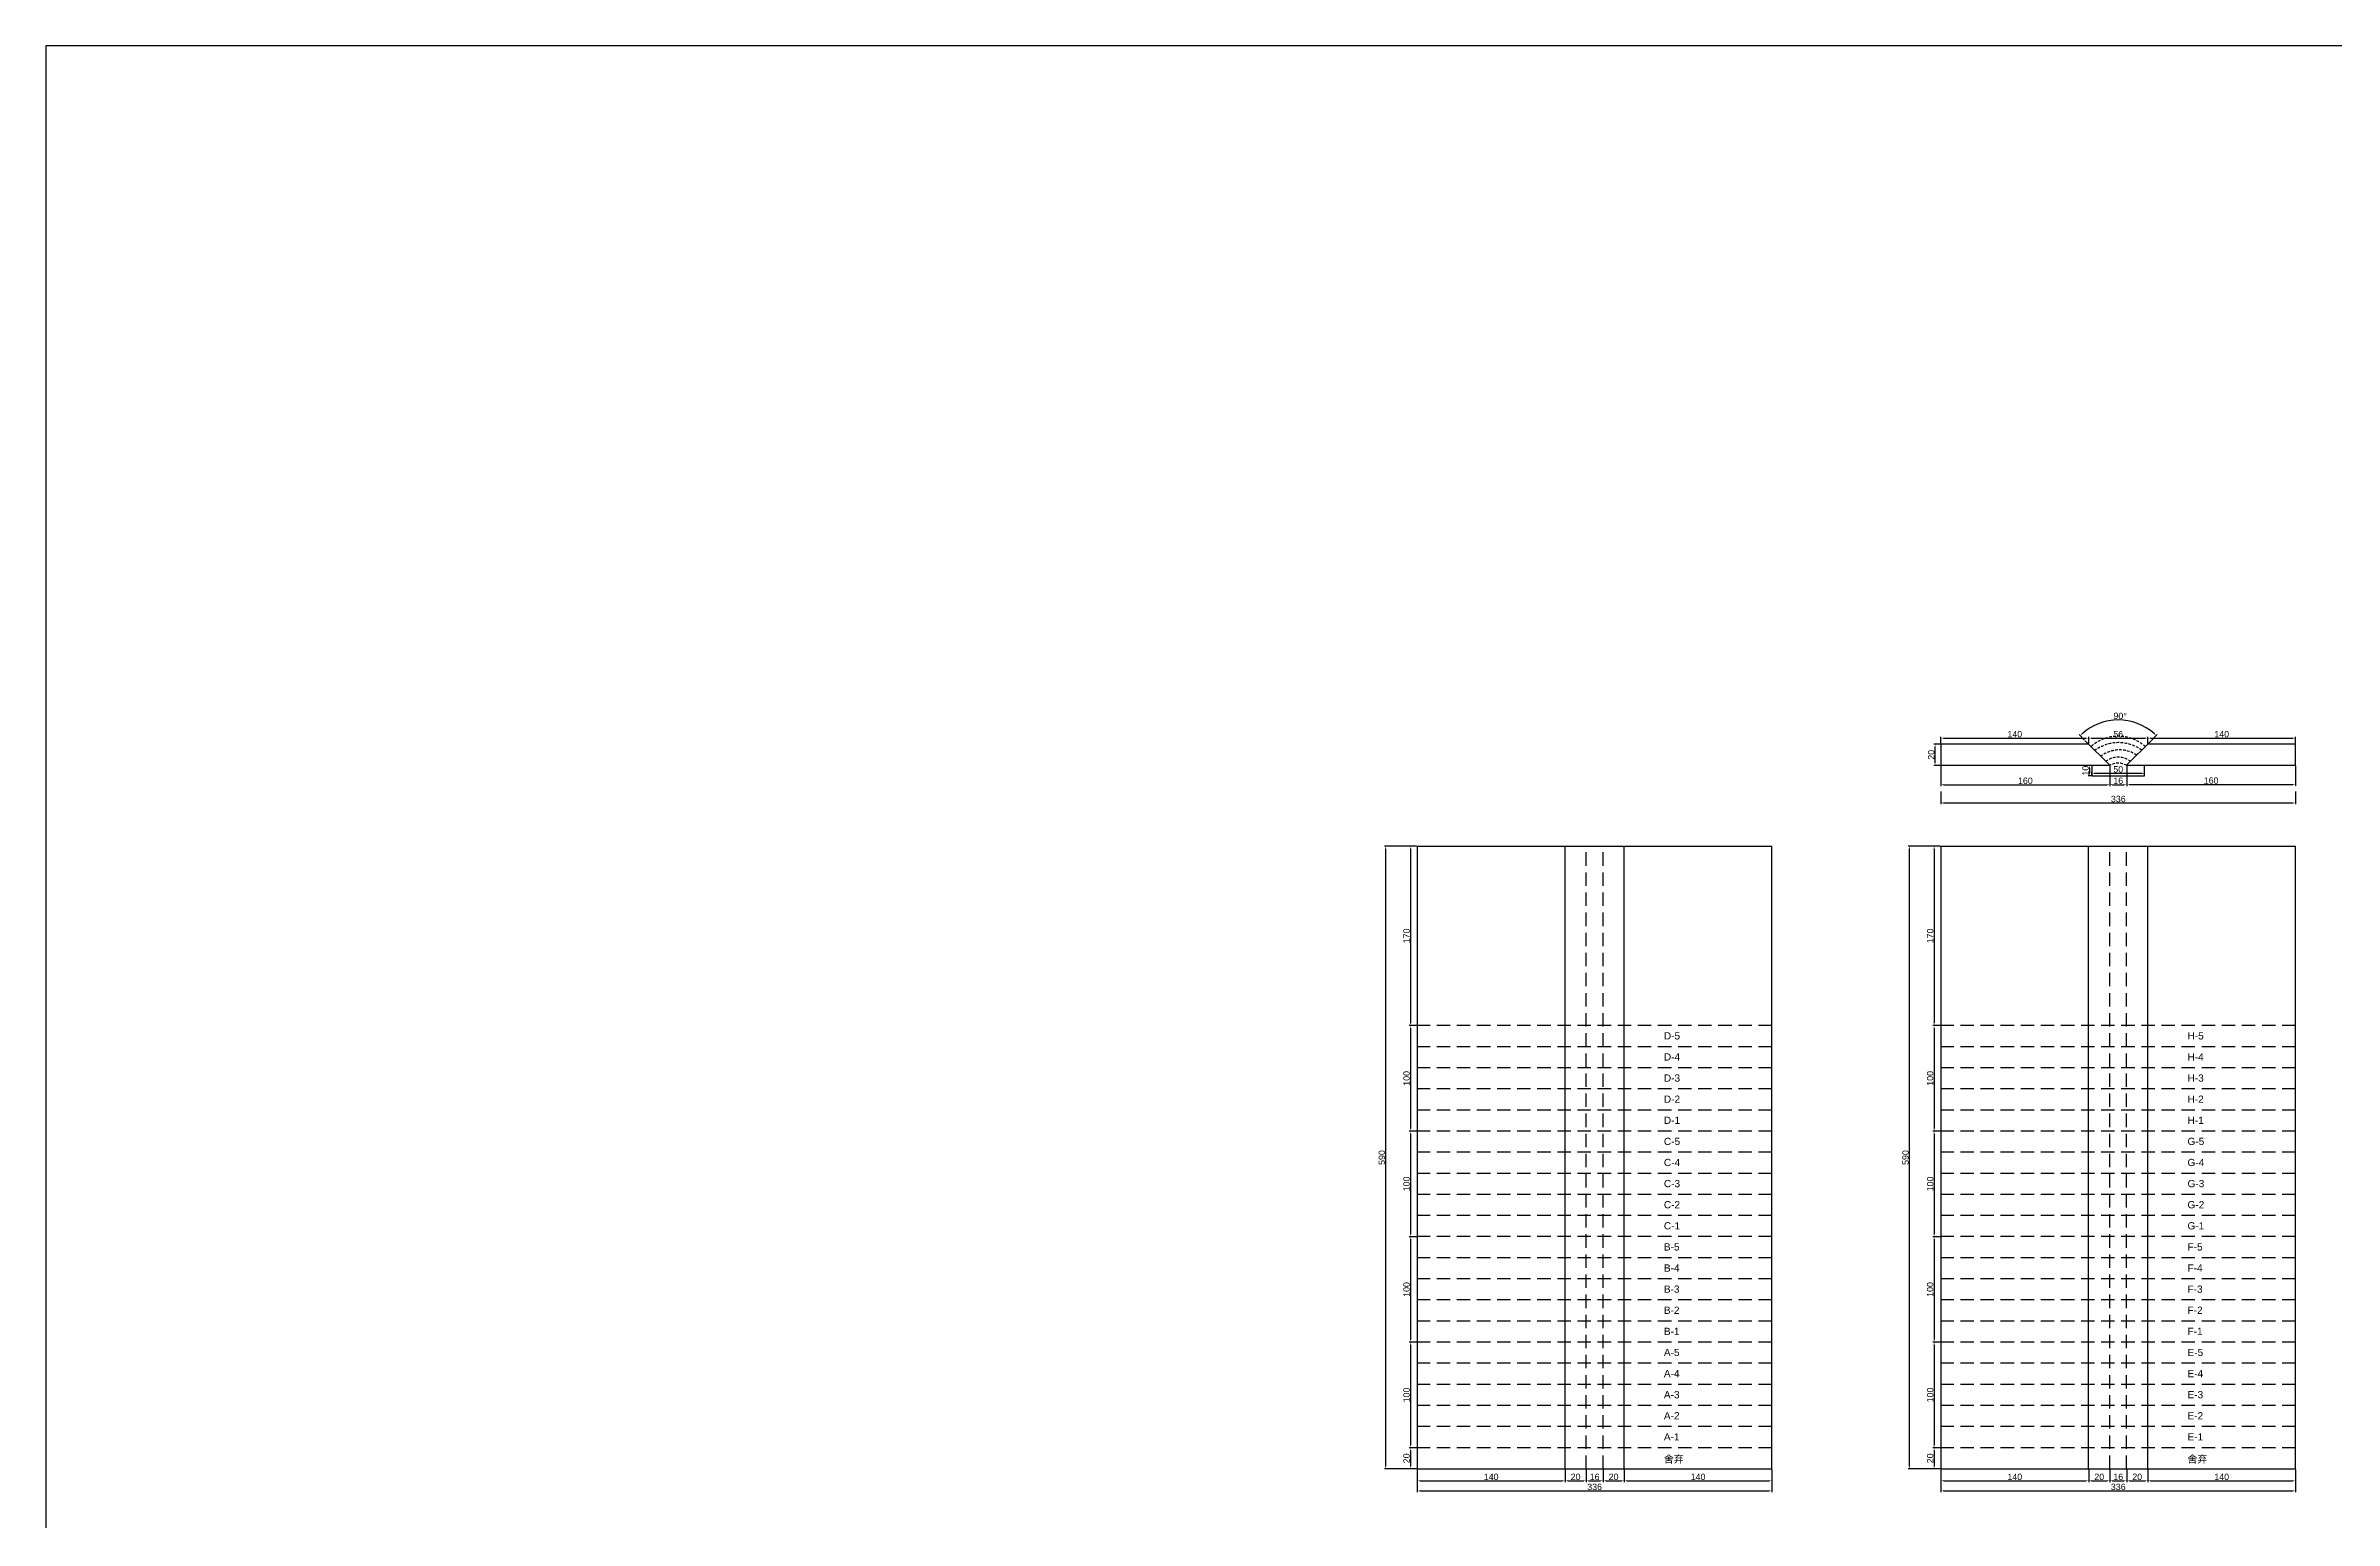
# Model space of a CAD drawing. Header units: millimetres. Extents: x 1455 to 24185, y -7041 to 4772.
# Drawn here: x 14772 to 16940, y 2961 to 4358 of the extents above; entities that cross this region are included whole.
import ezdxf

# ---------------------------------------------------------------- set-up
doc = ezdxf.new("R2010")
doc.units = ezdxf.units.MM
doc.linetypes.add('DASHED', pattern=[19.05, 12.7, -6.35])
doc.layers.add('尺寸标注', color=6, linetype='Continuous')
doc.layers.add('标号', color=4, linetype='Continuous')
doc.styles.get("Standard").update_dxf_attribs({"font": 'arial.ttf'})
doc.dimstyles.new('ISO-25-old', dxfattribs={"dimtxt": 6, "dimasz": 2.5, "dimexe": 1.25, "dimexo": 0.625, "dimtad": 1, "dimtxsty": 'Standard', "dimcen": 2.5, "dimadec": 0, "dimazin": 0, "dimtfac": 1, "dimtmove": 0, "dimatfit": 3, "dimfxl": 1, "dimarcsym": 0})

# ---------------------------------------------------------------- blocks, each defined once
blk = doc.blocks.new('*D2845')
at = {"layer": 'Defpoints', "color": 0, "transparency": 16777216}
for p in [(16722.3, 3717.8), (16704.2, 3699.8), (16766.4, 3699.3), (16727.6, 3676.4), (16743.6, 3676.4)]:
    blk.add_point(p, dxfattribs=at)
at = {"layer": '尺寸标注', "color": 0, "lineweight": -2, "transparency": 16777216}
for p, q in [((16703.7, 3700.2), (16698.5, 3705.5)), ((16766.8, 3699.7), (16772.6, 3705.5))]:
    blk.add_line(p, q, dxfattribs=at)
blk.add_arc((16735.6, 3668.4), 51.1, 47.8017, 132.1983, dxfattribs=at)
at = {"layer": '尺寸标注', "color": 0, "transparency": 16777216}
for points in [[(16701.5, 3706), (16700.9, 3706.6), (16699.4, 3704.6)], [(16770.2, 3706.6), (16769.6, 3706), (16771.7, 3704.6)]]:
    blk.add_solid(points, dxfattribs=at)
at = {"layer": '尺寸标注', "color": 0, "transparency": 16777216, "insert": (16737.4, 3723.2), "char_height": 6, "attachment_point": 5, "rotation": 358.0292}
blk.add_mtext('90°', dxfattribs=at)
blk = doc.blocks.new('*D2846')
at = {"layer": 'Defpoints', "color": 0, "transparency": 16777216}
for p in [(16562.1, 3696.4), (16567.6, 3696.4), (16567.6, 3676.4)]:
    blk.add_point(p, dxfattribs=at)
at = {"layer": '尺寸标注', "color": 0, "lineweight": -2, "transparency": 16777216}
for p, q in [((16566.9, 3696.4), (16560.9, 3696.4)), ((16562.1, 3678.9), (16562.1, 3693.9)), ((16566.9, 3676.4), (16560.9, 3676.4))]:
    blk.add_line(p, q, dxfattribs=at)
at = {"layer": '尺寸标注', "color": 0, "transparency": 16777216}
for points in [[(16561.7, 3693.9), (16562.5, 3693.9), (16562.1, 3696.4)], [(16561.7, 3678.9), (16562.5, 3678.9), (16562.1, 3676.4)]]:
    blk.add_solid(points, dxfattribs=at)
at = {"layer": '尺寸标注', "color": 0, "transparency": 16777216, "insert": (16558.4, 3686.4), "char_height": 6, "attachment_point": 5, "rotation": 90}
blk.add_mtext('20', dxfattribs=at)
blk = doc.blocks.new('*D2847')
at = {"layer": 'Defpoints', "color": 0, "transparency": 16777216}
for p in [(16710.6, 3666.4), (16760.6, 3668.9), (16760.6, 3666.4)]:
    blk.add_point(p, dxfattribs=at)
at = {"layer": '尺寸标注', "color": 0, "lineweight": -2, "transparency": 16777216}
for p, q in [((16710.6, 3667.1), (16710.6, 3670.2)), ((16713.1, 3668.9), (16758.1, 3668.9)), ((16760.6, 3667.1), (16760.6, 3670.2))]:
    blk.add_line(p, q, dxfattribs=at)
at = {"layer": '尺寸标注', "color": 0, "transparency": 16777216}
for points in [[(16713.1, 3669.4), (16713.1, 3668.5), (16710.6, 3668.9)], [(16758.1, 3669.4), (16758.1, 3668.5), (16760.6, 3668.9)]]:
    blk.add_solid(points, dxfattribs=at)
at = {"layer": '尺寸标注', "color": 0, "transparency": 16777216, "insert": (16735.6, 3672.6), "char_height": 6, "attachment_point": 5}
blk.add_mtext('50', dxfattribs=at)
blk = doc.blocks.new('*D2769')
at = {"layer": 'Defpoints', "color": 0, "transparency": 16777216}
for p in [(16567.6, 3652.3), (16903.6, 3652.3), (16903.6, 3640.8)]:
    blk.add_point(p, dxfattribs=at)
at = {"layer": '尺寸标注', "color": 0, "lineweight": -2, "transparency": 16777216}
for p, q in [((16567.6, 3651.7), (16567.6, 3639.5)), ((16903.6, 3651.7), (16903.6, 3639.5)), ((16570.1, 3640.8), (16901.1, 3640.8))]:
    blk.add_line(p, q, dxfattribs=at)
at = {"layer": '尺寸标注', "color": 0, "transparency": 16777216}
for points in [[(16570.1, 3641.2), (16570.1, 3640.4), (16567.6, 3640.8)], [(16901.1, 3641.2), (16901.1, 3640.4), (16903.6, 3640.8)]]:
    blk.add_solid(points, dxfattribs=at)
at = {"layer": '尺寸标注', "color": 0, "transparency": 16777216, "insert": (16735.6, 3644.5), "char_height": 6, "attachment_point": 5}
blk.add_mtext('336', dxfattribs=at)
blk = doc.blocks.new('*D2848')
at = {"layer": 'Defpoints', "color": 0, "transparency": 16777216}
for p in [(16567.6, 3599.8), (16561.1, 3429.8), (16567.6, 3429.8)]:
    blk.add_point(p, dxfattribs=at)
at = {"layer": '尺寸标注', "color": 0, "lineweight": -2, "transparency": 16777216}
for p, q in [((16566.9, 3599.8), (16559.8, 3599.8)), ((16561.1, 3597.3), (16561.1, 3432.3)), ((16566.9, 3429.8), (16559.8, 3429.8))]:
    blk.add_line(p, q, dxfattribs=at)
at = {"layer": '尺寸标注', "color": 0, "transparency": 16777216}
for points in [[(16560.7, 3597.3), (16561.5, 3597.3), (16561.1, 3599.8)], [(16560.7, 3432.3), (16561.5, 3432.3), (16561.1, 3429.8)]]:
    blk.add_solid(points, dxfattribs=at)
at = {"layer": '尺寸标注', "color": 0, "transparency": 16777216, "insert": (16557.4, 3514.8), "char_height": 6, "attachment_point": 5, "rotation": 90}
blk.add_mtext('170', dxfattribs=at)
blk = doc.blocks.new('*D2849')
at = {"layer": 'Defpoints', "color": 0, "transparency": 16777216}
for p in [(16567.6, 3429.8), (16561.1, 3329.8), (16567.6, 3329.8)]:
    blk.add_point(p, dxfattribs=at)
at = {"layer": '尺寸标注', "color": 0, "lineweight": -2, "transparency": 16777216}
for p, q in [((16566.9, 3429.8), (16559.8, 3429.8)), ((16561.1, 3427.3), (16561.1, 3332.3)), ((16566.9, 3329.8), (16559.8, 3329.8))]:
    blk.add_line(p, q, dxfattribs=at)
at = {"layer": '尺寸标注', "color": 0, "transparency": 16777216}
for points in [[(16560.7, 3427.3), (16561.5, 3427.3), (16561.1, 3429.8)], [(16560.7, 3332.3), (16561.5, 3332.3), (16561.1, 3329.8)]]:
    blk.add_solid(points, dxfattribs=at)
at = {"layer": '尺寸标注', "color": 0, "transparency": 16777216, "insert": (16557.4, 3379.8), "char_height": 6, "attachment_point": 5, "rotation": 90}
blk.add_mtext('100', dxfattribs=at)
blk = doc.blocks.new('*D2850')
at = {"layer": 'Defpoints', "color": 0, "transparency": 16777216}
for p in [(16567.6, 3329.8), (16561.1, 3229.8), (16567.6, 3229.8)]:
    blk.add_point(p, dxfattribs=at)
at = {"layer": '尺寸标注', "color": 0, "lineweight": -2, "transparency": 16777216}
for p, q in [((16566.9, 3329.8), (16559.8, 3329.8)), ((16561.1, 3327.3), (16561.1, 3232.3)), ((16566.9, 3229.8), (16559.8, 3229.8))]:
    blk.add_line(p, q, dxfattribs=at)
at = {"layer": '尺寸标注', "color": 0, "transparency": 16777216}
for points in [[(16560.7, 3327.3), (16561.5, 3327.3), (16561.1, 3329.8)], [(16560.7, 3232.3), (16561.5, 3232.3), (16561.1, 3229.8)]]:
    blk.add_solid(points, dxfattribs=at)
at = {"layer": '尺寸标注', "color": 0, "transparency": 16777216, "insert": (16557.4, 3279.8), "char_height": 6, "attachment_point": 5, "rotation": 90}
blk.add_mtext('100', dxfattribs=at)
blk = doc.blocks.new('*D2851')
at = {"layer": 'Defpoints', "color": 0, "transparency": 16777216}
for p in [(16567.6, 3229.8), (16561.1, 3129.8), (16567.6, 3129.8)]:
    blk.add_point(p, dxfattribs=at)
at = {"layer": '尺寸标注', "color": 0, "lineweight": -2, "transparency": 16777216}
for p, q in [((16566.9, 3229.8), (16559.8, 3229.8)), ((16561.1, 3227.3), (16561.1, 3132.3)), ((16566.9, 3129.8), (16559.8, 3129.8))]:
    blk.add_line(p, q, dxfattribs=at)
at = {"layer": '尺寸标注', "color": 0, "transparency": 16777216}
for points in [[(16560.7, 3227.3), (16561.5, 3227.3), (16561.1, 3229.8)], [(16560.7, 3132.3), (16561.5, 3132.3), (16561.1, 3129.8)]]:
    blk.add_solid(points, dxfattribs=at)
at = {"layer": '尺寸标注', "color": 0, "transparency": 16777216, "insert": (16557.4, 3179.8), "char_height": 6, "attachment_point": 5, "rotation": 90}
blk.add_mtext('100', dxfattribs=at)
blk = doc.blocks.new('*D2852')
at = {"layer": 'Defpoints', "color": 0, "transparency": 16777216}
for p in [(16567.6, 3129.8), (16561.1, 3029.8), (16567.6, 3029.8)]:
    blk.add_point(p, dxfattribs=at)
at = {"layer": '尺寸标注', "color": 0, "lineweight": -2, "transparency": 16777216}
for p, q in [((16566.9, 3129.8), (16559.8, 3129.8)), ((16561.1, 3127.3), (16561.1, 3032.3)), ((16566.9, 3029.8), (16559.8, 3029.8))]:
    blk.add_line(p, q, dxfattribs=at)
at = {"layer": '尺寸标注', "color": 0, "transparency": 16777216}
for points in [[(16560.7, 3127.3), (16561.5, 3127.3), (16561.1, 3129.8)], [(16560.7, 3032.3), (16561.5, 3032.3), (16561.1, 3029.8)]]:
    blk.add_solid(points, dxfattribs=at)
at = {"layer": '尺寸标注', "color": 0, "transparency": 16777216, "insert": (16557.4, 3079.8), "char_height": 6, "attachment_point": 5, "rotation": 90}
blk.add_mtext('100', dxfattribs=at)
blk = doc.blocks.new('*D2853')
at = {"layer": 'Defpoints', "color": 0, "transparency": 16777216}
for p in [(16567.6, 3029.8), (16561.1, 3009.8), (16567.6, 3009.8)]:
    blk.add_point(p, dxfattribs=at)
at = {"layer": '尺寸标注', "color": 0, "lineweight": -2, "transparency": 16777216}
for p, q in [((16566.9, 3029.8), (16559.8, 3029.8)), ((16561.1, 3027.3), (16561.1, 3012.3)), ((16566.9, 3009.8), (16559.8, 3009.8))]:
    blk.add_line(p, q, dxfattribs=at)
at = {"layer": '尺寸标注', "color": 0, "transparency": 16777216}
for points in [[(16560.7, 3027.3), (16561.5, 3027.3), (16561.1, 3029.8)], [(16560.7, 3012.3), (16561.5, 3012.3), (16561.1, 3009.8)]]:
    blk.add_solid(points, dxfattribs=at)
at = {"layer": '尺寸标注', "color": 0, "transparency": 16777216, "insert": (16557.4, 3019.8), "char_height": 6, "attachment_point": 5, "rotation": 90}
blk.add_mtext('20', dxfattribs=at)
blk = doc.blocks.new('*D2770')
at = {"layer": 'Defpoints', "color": 0, "transparency": 16777216}
for p in [(16567.6, 3009.8), (16707.6, 3009.8), (16707.6, 2998.5)]:
    blk.add_point(p, dxfattribs=at)
at = {"layer": '尺寸标注', "color": 0, "lineweight": -2, "transparency": 16777216}
for p, q in [((16567.6, 3009.2), (16567.6, 2997.2)), ((16570.1, 2998.5), (16705.1, 2998.5)), ((16707.6, 3009.2), (16707.6, 2997.2))]:
    blk.add_line(p, q, dxfattribs=at)
at = {"layer": '尺寸标注', "color": 0, "transparency": 16777216}
for points in [[(16570.1, 2998.9), (16570.1, 2998.1), (16567.6, 2998.5)], [(16705.1, 2998.9), (16705.1, 2998.1), (16707.6, 2998.5)]]:
    blk.add_solid(points, dxfattribs=at)
at = {"layer": '尺寸标注', "color": 0, "transparency": 16777216, "insert": (16637.6, 3002.2), "char_height": 6, "attachment_point": 5}
blk.add_mtext('140', dxfattribs=at)
blk = doc.blocks.new('*D2771')
at = {"layer": 'Defpoints', "color": 0, "transparency": 16777216}
for p in [(16707.6, 3009.8), (16727.6, 3009.8), (16727.6, 2998.5)]:
    blk.add_point(p, dxfattribs=at)
at = {"layer": '尺寸标注', "color": 0, "lineweight": -2, "transparency": 16777216}
for p, q in [((16707.6, 3009.2), (16707.6, 2997.2)), ((16710.1, 2998.5), (16725.1, 2998.5)), ((16727.6, 3009.2), (16727.6, 2997.2))]:
    blk.add_line(p, q, dxfattribs=at)
at = {"layer": '尺寸标注', "color": 0, "transparency": 16777216}
for points in [[(16710.1, 2998.9), (16710.1, 2998.1), (16707.6, 2998.5)], [(16725.1, 2998.9), (16725.1, 2998.1), (16727.6, 2998.5)]]:
    blk.add_solid(points, dxfattribs=at)
at = {"layer": '尺寸标注', "color": 0, "transparency": 16777216, "insert": (16717.6, 3002.2), "char_height": 6, "attachment_point": 5}
blk.add_mtext('20', dxfattribs=at)
blk = doc.blocks.new('*D2854')
at = {"layer": 'Defpoints', "color": 0, "transparency": 16777216}
for p in [(16763.6, 3009.8), (16903.6, 3009.8), (16903.6, 2998.5)]:
    blk.add_point(p, dxfattribs=at)
at = {"layer": '尺寸标注', "color": 0, "lineweight": -2, "transparency": 16777216}
for p, q in [((16763.6, 3009.2), (16763.6, 2997.2)), ((16766.1, 2998.5), (16901.1, 2998.5)), ((16903.6, 3009.2), (16903.6, 2997.2))]:
    blk.add_line(p, q, dxfattribs=at)
at = {"layer": '尺寸标注', "color": 0, "transparency": 16777216}
for points in [[(16766.1, 2998.9), (16766.1, 2998.1), (16763.6, 2998.5)], [(16901.1, 2998.9), (16901.1, 2998.1), (16903.6, 2998.5)]]:
    blk.add_solid(points, dxfattribs=at)
at = {"layer": '尺寸标注', "color": 0, "transparency": 16777216, "insert": (16833.6, 3002.2), "char_height": 6, "attachment_point": 5}
blk.add_mtext('140', dxfattribs=at)
blk = doc.blocks.new('*D2772')
at = {"layer": 'Defpoints', "color": 0, "transparency": 16777216}
for p in [(16567.6, 3009.8), (16903.6, 3009.8), (16903.6, 2989)]:
    blk.add_point(p, dxfattribs=at)
at = {"layer": '尺寸标注', "color": 0, "lineweight": -2, "transparency": 16777216}
for p, q in [((16567.6, 3009.2), (16567.6, 2987.8)), ((16903.6, 3009.2), (16903.6, 2987.8)), ((16570.1, 2989), (16901.1, 2989))]:
    blk.add_line(p, q, dxfattribs=at)
at = {"layer": '尺寸标注', "color": 0, "transparency": 16777216}
for points in [[(16570.1, 2989.4), (16570.1, 2988.6), (16567.6, 2989)], [(16901.1, 2989.4), (16901.1, 2988.6), (16903.6, 2989)]]:
    blk.add_solid(points, dxfattribs=at)
at = {"layer": '尺寸标注', "color": 0, "transparency": 16777216, "insert": (16735.6, 2992.7), "char_height": 6, "attachment_point": 5}
blk.add_mtext('336', dxfattribs=at)
blk = doc.blocks.new('*D2855')
at = {"layer": 'Defpoints', "color": 0, "transparency": 16777216}
for p in [(16537.7, 3599.8), (16567.6, 3599.8), (16567.6, 3009.8)]:
    blk.add_point(p, dxfattribs=at)
at = {"layer": '尺寸标注', "color": 0, "lineweight": -2, "transparency": 16777216}
for p, q in [((16566.9, 3599.8), (16536.4, 3599.8)), ((16537.7, 3012.3), (16537.7, 3597.3)), ((16566.9, 3009.8), (16536.4, 3009.8))]:
    blk.add_line(p, q, dxfattribs=at)
at = {"layer": '尺寸标注', "color": 0, "transparency": 16777216}
for points in [[(16537.2, 3597.3), (16538.1, 3597.3), (16537.7, 3599.8)], [(16537.2, 3012.3), (16538.1, 3012.3), (16537.7, 3009.8)]]:
    blk.add_solid(points, dxfattribs=at)
at = {"layer": '尺寸标注', "color": 0, "transparency": 16777216, "insert": (16534, 3304.8), "char_height": 6, "attachment_point": 5, "rotation": 90}
blk.add_mtext('590', dxfattribs=at)
blk = doc.blocks.new('*D2868')
at = {"layer": 'Defpoints', "color": 0, "transparency": 16777216}
for p in [(16708.3, 3666.4), (16710.6, 3676.4), (16710.6, 3666.4)]:
    blk.add_point(p, dxfattribs=at)
at = {"layer": '尺寸标注', "color": 0, "lineweight": -2, "transparency": 16777216}
for p, q in [((16710, 3676.4), (16707.1, 3676.4)), ((16710, 3666.4), (16707.1, 3666.4)), ((16708.3, 3673.9), (16708.3, 3668.9))]:
    blk.add_line(p, q, dxfattribs=at)
at = {"layer": '尺寸标注', "color": 0, "transparency": 16777216}
for points in [[(16707.9, 3673.9), (16708.8, 3673.9), (16708.3, 3676.4)], [(16707.9, 3668.9), (16708.8, 3668.9), (16708.3, 3666.4)]]:
    blk.add_solid(points, dxfattribs=at)
at = {"layer": '尺寸标注', "color": 0, "transparency": 16777216, "insert": (16704.6, 3671.4), "char_height": 6, "attachment_point": 5, "rotation": 90}
blk.add_mtext('10', dxfattribs=at)
blk = doc.blocks.new('*D2869')
at = {"layer": 'Defpoints', "color": 0, "transparency": 16777216}
for p in [(16727.6, 3676.4), (16743.6, 3676.4), (16743.6, 3658.1)]:
    blk.add_point(p, dxfattribs=at)
at = {"layer": '尺寸标注', "color": 0, "lineweight": -2, "transparency": 16777216}
for p, q in [((16727.6, 3675.8), (16727.6, 3656.8)), ((16743.6, 3675.8), (16743.6, 3656.8)), ((16730.1, 3658.1), (16741.1, 3658.1))]:
    blk.add_line(p, q, dxfattribs=at)
at = {"layer": '尺寸标注', "color": 0, "transparency": 16777216}
for points in [[(16730.1, 3658.5), (16730.1, 3657.7), (16727.6, 3658.1)], [(16741.1, 3658.5), (16741.1, 3657.7), (16743.6, 3658.1)]]:
    blk.add_solid(points, dxfattribs=at)
at = {"layer": '尺寸标注', "color": 0, "transparency": 16777216, "insert": (16735.6, 3661.8), "char_height": 6, "attachment_point": 5}
blk.add_mtext('16', dxfattribs=at)
blk = doc.blocks.new('*D2893')
at = {"layer": 'Defpoints', "color": 0, "transparency": 16777216}
for p in [(16567.6, 3676.4), (16727.6, 3676.4), (16727.6, 3658.1)]:
    blk.add_point(p, dxfattribs=at)
at = {"layer": '尺寸标注', "color": 0, "lineweight": -2, "transparency": 16777216}
for p, q in [((16567.6, 3675.8), (16567.6, 3656.8)), ((16727.6, 3675.8), (16727.6, 3656.8)), ((16570.1, 3658.1), (16725.1, 3658.1))]:
    blk.add_line(p, q, dxfattribs=at)
at = {"layer": '尺寸标注', "color": 0, "transparency": 16777216}
for points in [[(16570.1, 3658.5), (16570.1, 3657.7), (16567.6, 3658.1)], [(16725.1, 3658.5), (16725.1, 3657.7), (16727.6, 3658.1)]]:
    blk.add_solid(points, dxfattribs=at)
at = {"layer": '尺寸标注', "color": 0, "transparency": 16777216, "insert": (16647.6, 3661.8), "char_height": 6, "attachment_point": 5}
blk.add_mtext('160', dxfattribs=at)
blk = doc.blocks.new('*D2894')
at = {"layer": 'Defpoints', "color": 0, "transparency": 16777216}
for p in [(16743.6, 3676.4), (16903.6, 3676.4), (16903.6, 3658.3)]:
    blk.add_point(p, dxfattribs=at)
at = {"layer": '尺寸标注', "color": 0, "lineweight": -2, "transparency": 16777216}
for p, q in [((16743.6, 3675.8), (16743.6, 3657.1)), ((16903.6, 3675.8), (16903.6, 3657.1)), ((16746.1, 3658.3), (16901.1, 3658.3))]:
    blk.add_line(p, q, dxfattribs=at)
at = {"layer": '尺寸标注', "color": 0, "transparency": 16777216}
for points in [[(16746.1, 3658.7), (16746.1, 3657.9), (16743.6, 3658.3)], [(16901.1, 3658.7), (16901.1, 3657.9), (16903.6, 3658.3)]]:
    blk.add_solid(points, dxfattribs=at)
at = {"layer": '尺寸标注', "color": 0, "transparency": 16777216, "insert": (16823.6, 3662), "char_height": 6, "attachment_point": 5}
blk.add_mtext('160', dxfattribs=at)
blk = doc.blocks.new('*D2895')
at = {"layer": 'Defpoints', "color": 0, "transparency": 16777216}
for p in [(16567.6, 3696.4), (16707.6, 3702.2), (16707.6, 3696.4)]:
    blk.add_point(p, dxfattribs=at)
at = {"layer": '尺寸标注', "color": 0, "lineweight": -2, "transparency": 16777216}
for p, q in [((16567.6, 3697.1), (16567.6, 3703.4)), ((16570.1, 3702.2), (16705.1, 3702.2)), ((16707.6, 3697.1), (16707.6, 3703.4))]:
    blk.add_line(p, q, dxfattribs=at)
at = {"layer": '尺寸标注', "color": 0, "transparency": 16777216}
for points in [[(16570.1, 3702.6), (16570.1, 3701.8), (16567.6, 3702.2)], [(16705.1, 3702.6), (16705.1, 3701.8), (16707.6, 3702.2)]]:
    blk.add_solid(points, dxfattribs=at)
at = {"layer": '尺寸标注', "color": 0, "transparency": 16777216, "insert": (16637.6, 3705.9), "char_height": 6, "attachment_point": 5}
blk.add_mtext('140', dxfattribs=at)
blk = doc.blocks.new('*D2896')
at = {"layer": 'Defpoints', "color": 0, "transparency": 16777216}
for p in [(16707.6, 3696.4), (16763.6, 3702.2), (16763.6, 3696.4)]:
    blk.add_point(p, dxfattribs=at)
at = {"layer": '尺寸标注', "color": 0, "lineweight": -2, "transparency": 16777216}
for p, q in [((16707.6, 3697.1), (16707.6, 3703.4)), ((16710.1, 3702.2), (16761.1, 3702.2)), ((16763.6, 3697.1), (16763.6, 3703.4))]:
    blk.add_line(p, q, dxfattribs=at)
at = {"layer": '尺寸标注', "color": 0, "transparency": 16777216}
for points in [[(16710.1, 3702.6), (16710.1, 3701.8), (16707.6, 3702.2)], [(16761.1, 3702.6), (16761.1, 3701.8), (16763.6, 3702.2)]]:
    blk.add_solid(points, dxfattribs=at)
at = {"layer": '尺寸标注', "color": 0, "transparency": 16777216, "insert": (16735.6, 3705.9), "char_height": 6, "attachment_point": 5}
blk.add_mtext('56', dxfattribs=at)
blk = doc.blocks.new('*D2897')
at = {"layer": 'Defpoints', "color": 0, "transparency": 16777216}
for p in [(16763.6, 3696.4), (16903.6, 3702.2), (16903.6, 3696.4)]:
    blk.add_point(p, dxfattribs=at)
at = {"layer": '尺寸标注', "color": 0, "lineweight": -2, "transparency": 16777216}
for p, q in [((16763.6, 3697.1), (16763.6, 3703.4)), ((16766.1, 3702.2), (16901.1, 3702.2)), ((16903.6, 3697.1), (16903.6, 3703.4))]:
    blk.add_line(p, q, dxfattribs=at)
at = {"layer": '尺寸标注', "color": 0, "transparency": 16777216}
for points in [[(16766.1, 3702.6), (16766.1, 3701.8), (16763.6, 3702.2)], [(16901.1, 3702.6), (16901.1, 3701.8), (16903.6, 3702.2)]]:
    blk.add_solid(points, dxfattribs=at)
at = {"layer": '尺寸标注', "color": 0, "transparency": 16777216, "insert": (16833.6, 3705.9), "char_height": 6, "attachment_point": 5}
blk.add_mtext('140', dxfattribs=at)
blk = doc.blocks.new('*D2898')
at = {"layer": 'Defpoints', "color": 0, "transparency": 16777216}
for p in [(16727.6, 3009.8), (16743.6, 3009.8), (16743.6, 2998.5)]:
    blk.add_point(p, dxfattribs=at)
at = {"layer": '尺寸标注', "color": 0, "lineweight": -2, "transparency": 16777216}
for p, q in [((16727.6, 3009.2), (16727.6, 2997.2)), ((16730.1, 2998.5), (16741.1, 2998.5)), ((16743.6, 3009.2), (16743.6, 2997.2))]:
    blk.add_line(p, q, dxfattribs=at)
at = {"layer": '尺寸标注', "color": 0, "transparency": 16777216}
for points in [[(16730.1, 2998.9), (16730.1, 2998.1), (16727.6, 2998.5)], [(16741.1, 2998.9), (16741.1, 2998.1), (16743.6, 2998.5)]]:
    blk.add_solid(points, dxfattribs=at)
at = {"layer": '尺寸标注', "color": 0, "transparency": 16777216, "insert": (16735.6, 3002.2), "char_height": 6, "attachment_point": 5}
blk.add_mtext('16', dxfattribs=at)
blk = doc.blocks.new('*D2899')
at = {"layer": 'Defpoints', "color": 0, "transparency": 16777216}
for p in [(16743.6, 3009.8), (16763.6, 3009.8), (16763.6, 2998.5)]:
    blk.add_point(p, dxfattribs=at)
at = {"layer": '尺寸标注', "color": 0, "lineweight": -2, "transparency": 16777216}
for p, q in [((16743.6, 3009.2), (16743.6, 2997.2)), ((16746.1, 2998.5), (16761.1, 2998.5)), ((16763.6, 3009.2), (16763.6, 2997.2))]:
    blk.add_line(p, q, dxfattribs=at)
at = {"layer": '尺寸标注', "color": 0, "transparency": 16777216}
for points in [[(16746.1, 2998.9), (16746.1, 2998.1), (16743.6, 2998.5)], [(16761.1, 2998.9), (16761.1, 2998.1), (16763.6, 2998.5)]]:
    blk.add_solid(points, dxfattribs=at)
at = {"layer": '尺寸标注', "color": 0, "transparency": 16777216, "insert": (16753.6, 3002.2), "char_height": 6, "attachment_point": 5}
blk.add_mtext('20', dxfattribs=at)
blk = doc.blocks.new('*D2900')
at = {"layer": 'Defpoints', "color": 0, "transparency": 16777216}
for p in [(16071.5, 3599.8), (16065, 3429.8), (16071.5, 3429.8)]:
    blk.add_point(p, dxfattribs=at)
at = {"layer": '尺寸标注', "color": 0, "lineweight": -2, "transparency": 16777216}
for p, q in [((16070.8, 3599.8), (16063.7, 3599.8)), ((16065, 3597.3), (16065, 3432.3)), ((16070.8, 3429.8), (16063.7, 3429.8))]:
    blk.add_line(p, q, dxfattribs=at)
at = {"layer": '尺寸标注', "color": 0, "transparency": 16777216}
for points in [[(16064.6, 3597.3), (16065.4, 3597.3), (16065, 3599.8)], [(16064.6, 3432.3), (16065.4, 3432.3), (16065, 3429.8)]]:
    blk.add_solid(points, dxfattribs=at)
at = {"layer": '尺寸标注', "color": 0, "transparency": 16777216, "insert": (16061.3, 3514.8), "char_height": 6, "attachment_point": 5, "rotation": 90}
blk.add_mtext('170', dxfattribs=at)
blk = doc.blocks.new('*D2901')
at = {"layer": 'Defpoints', "color": 0, "transparency": 16777216}
for p in [(16071.5, 3429.8), (16065, 3329.8), (16071.5, 3329.8)]:
    blk.add_point(p, dxfattribs=at)
at = {"layer": '尺寸标注', "color": 0, "lineweight": -2, "transparency": 16777216}
for p, q in [((16070.8, 3429.8), (16063.7, 3429.8)), ((16065, 3427.3), (16065, 3332.3)), ((16070.8, 3329.8), (16063.7, 3329.8))]:
    blk.add_line(p, q, dxfattribs=at)
at = {"layer": '尺寸标注', "color": 0, "transparency": 16777216}
for points in [[(16064.6, 3427.3), (16065.4, 3427.3), (16065, 3429.8)], [(16064.6, 3332.3), (16065.4, 3332.3), (16065, 3329.8)]]:
    blk.add_solid(points, dxfattribs=at)
at = {"layer": '尺寸标注', "color": 0, "transparency": 16777216, "insert": (16061.3, 3379.8), "char_height": 6, "attachment_point": 5, "rotation": 90}
blk.add_mtext('100', dxfattribs=at)
blk = doc.blocks.new('*D2902')
at = {"layer": 'Defpoints', "color": 0, "transparency": 16777216}
for p in [(16071.5, 3329.8), (16065, 3229.8), (16071.5, 3229.8)]:
    blk.add_point(p, dxfattribs=at)
at = {"layer": '尺寸标注', "color": 0, "lineweight": -2, "transparency": 16777216}
for p, q in [((16070.8, 3329.8), (16063.7, 3329.8)), ((16065, 3327.3), (16065, 3232.3)), ((16070.8, 3229.8), (16063.7, 3229.8))]:
    blk.add_line(p, q, dxfattribs=at)
at = {"layer": '尺寸标注', "color": 0, "transparency": 16777216}
for points in [[(16064.6, 3327.3), (16065.4, 3327.3), (16065, 3329.8)], [(16064.6, 3232.3), (16065.4, 3232.3), (16065, 3229.8)]]:
    blk.add_solid(points, dxfattribs=at)
at = {"layer": '尺寸标注', "color": 0, "transparency": 16777216, "insert": (16061.3, 3279.8), "char_height": 6, "attachment_point": 5, "rotation": 90}
blk.add_mtext('100', dxfattribs=at)
blk = doc.blocks.new('*D2903')
at = {"layer": 'Defpoints', "color": 0, "transparency": 16777216}
for p in [(16071.5, 3229.8), (16065, 3129.8), (16071.5, 3129.8)]:
    blk.add_point(p, dxfattribs=at)
at = {"layer": '尺寸标注', "color": 0, "lineweight": -2, "transparency": 16777216}
for p, q in [((16070.8, 3229.8), (16063.7, 3229.8)), ((16065, 3227.3), (16065, 3132.3)), ((16070.8, 3129.8), (16063.7, 3129.8))]:
    blk.add_line(p, q, dxfattribs=at)
at = {"layer": '尺寸标注', "color": 0, "transparency": 16777216}
for points in [[(16064.6, 3227.3), (16065.4, 3227.3), (16065, 3229.8)], [(16064.6, 3132.3), (16065.4, 3132.3), (16065, 3129.8)]]:
    blk.add_solid(points, dxfattribs=at)
at = {"layer": '尺寸标注', "color": 0, "transparency": 16777216, "insert": (16061.3, 3179.8), "char_height": 6, "attachment_point": 5, "rotation": 90}
blk.add_mtext('100', dxfattribs=at)
blk = doc.blocks.new('*D2904')
at = {"layer": 'Defpoints', "color": 0, "transparency": 16777216}
for p in [(16071.5, 3129.8), (16065, 3029.8), (16071.5, 3029.8)]:
    blk.add_point(p, dxfattribs=at)
at = {"layer": '尺寸标注', "color": 0, "lineweight": -2, "transparency": 16777216}
for p, q in [((16070.8, 3129.8), (16063.7, 3129.8)), ((16065, 3127.3), (16065, 3032.3)), ((16070.8, 3029.8), (16063.7, 3029.8))]:
    blk.add_line(p, q, dxfattribs=at)
at = {"layer": '尺寸标注', "color": 0, "transparency": 16777216}
for points in [[(16064.6, 3127.3), (16065.4, 3127.3), (16065, 3129.8)], [(16064.6, 3032.3), (16065.4, 3032.3), (16065, 3029.8)]]:
    blk.add_solid(points, dxfattribs=at)
at = {"layer": '尺寸标注', "color": 0, "transparency": 16777216, "insert": (16061.3, 3079.8), "char_height": 6, "attachment_point": 5, "rotation": 90}
blk.add_mtext('100', dxfattribs=at)
blk = doc.blocks.new('*D2905')
at = {"layer": 'Defpoints', "color": 0, "transparency": 16777216}
for p in [(16071.5, 3029.8), (16065, 3009.8), (16071.5, 3009.8)]:
    blk.add_point(p, dxfattribs=at)
at = {"layer": '尺寸标注', "color": 0, "lineweight": -2, "transparency": 16777216}
for p, q in [((16070.8, 3029.8), (16063.7, 3029.8)), ((16065, 3027.3), (16065, 3012.3)), ((16070.8, 3009.8), (16063.7, 3009.8))]:
    blk.add_line(p, q, dxfattribs=at)
at = {"layer": '尺寸标注', "color": 0, "transparency": 16777216}
for points in [[(16064.6, 3027.3), (16065.4, 3027.3), (16065, 3029.8)], [(16064.6, 3012.3), (16065.4, 3012.3), (16065, 3009.8)]]:
    blk.add_solid(points, dxfattribs=at)
at = {"layer": '尺寸标注', "color": 0, "transparency": 16777216, "insert": (16061.3, 3019.8), "char_height": 6, "attachment_point": 5, "rotation": 90}
blk.add_mtext('20', dxfattribs=at)
blk = doc.blocks.new('*D2842')
at = {"layer": 'Defpoints', "color": 0, "transparency": 16777216}
for p in [(16071.5, 3009.8), (16211.5, 3009.8), (16211.5, 2998.5)]:
    blk.add_point(p, dxfattribs=at)
at = {"layer": '尺寸标注', "color": 0, "lineweight": -2, "transparency": 16777216}
for p, q in [((16071.5, 3009.2), (16071.5, 2997.2)), ((16074, 2998.5), (16209, 2998.5)), ((16211.5, 3009.2), (16211.5, 2997.2))]:
    blk.add_line(p, q, dxfattribs=at)
at = {"layer": '尺寸标注', "color": 0, "transparency": 16777216}
for points in [[(16074, 2998.9), (16074, 2998.1), (16071.5, 2998.5)], [(16209, 2998.9), (16209, 2998.1), (16211.5, 2998.5)]]:
    blk.add_solid(points, dxfattribs=at)
at = {"layer": '尺寸标注', "color": 0, "transparency": 16777216, "insert": (16141.5, 3002.2), "char_height": 6, "attachment_point": 5}
blk.add_mtext('140', dxfattribs=at)
blk = doc.blocks.new('*D2843')
at = {"layer": 'Defpoints', "color": 0, "transparency": 16777216}
for p in [(16211.5, 3009.8), (16231.5, 3009.8), (16231.5, 2998.5)]:
    blk.add_point(p, dxfattribs=at)
at = {"layer": '尺寸标注', "color": 0, "lineweight": -2, "transparency": 16777216}
for p, q in [((16211.5, 3009.2), (16211.5, 2997.2)), ((16214, 2998.5), (16229, 2998.5)), ((16231.5, 3009.2), (16231.5, 2997.2))]:
    blk.add_line(p, q, dxfattribs=at)
at = {"layer": '尺寸标注', "color": 0, "transparency": 16777216}
for points in [[(16214, 2998.9), (16214, 2998.1), (16211.5, 2998.5)], [(16229, 2998.9), (16229, 2998.1), (16231.5, 2998.5)]]:
    blk.add_solid(points, dxfattribs=at)
at = {"layer": '尺寸标注', "color": 0, "transparency": 16777216, "insert": (16221.5, 3002.2), "char_height": 6, "attachment_point": 5}
blk.add_mtext('20', dxfattribs=at)
blk = doc.blocks.new('*D2906')
at = {"layer": 'Defpoints', "color": 0, "transparency": 16777216}
for p in [(16267.5, 3009.8), (16407.5, 3009.8), (16407.5, 2998.5)]:
    blk.add_point(p, dxfattribs=at)
at = {"layer": '尺寸标注', "color": 0, "lineweight": -2, "transparency": 16777216}
for p, q in [((16267.5, 3009.2), (16267.5, 2997.2)), ((16270, 2998.5), (16405, 2998.5)), ((16407.5, 3009.2), (16407.5, 2997.2))]:
    blk.add_line(p, q, dxfattribs=at)
at = {"layer": '尺寸标注', "color": 0, "transparency": 16777216}
for points in [[(16270, 2998.9), (16270, 2998.1), (16267.5, 2998.5)], [(16405, 2998.9), (16405, 2998.1), (16407.5, 2998.5)]]:
    blk.add_solid(points, dxfattribs=at)
at = {"layer": '尺寸标注', "color": 0, "transparency": 16777216, "insert": (16337.5, 3002.2), "char_height": 6, "attachment_point": 5}
blk.add_mtext('140', dxfattribs=at)
blk = doc.blocks.new('*D2844')
at = {"layer": 'Defpoints', "color": 0, "transparency": 16777216}
for p in [(16071.5, 3009.8), (16407.5, 3009.8), (16407.5, 2989)]:
    blk.add_point(p, dxfattribs=at)
at = {"layer": '尺寸标注', "color": 0, "lineweight": -2, "transparency": 16777216}
for p, q in [((16071.5, 3009.2), (16071.5, 2987.8)), ((16407.5, 3009.2), (16407.5, 2987.8)), ((16074, 2989), (16405, 2989))]:
    blk.add_line(p, q, dxfattribs=at)
at = {"layer": '尺寸标注', "color": 0, "transparency": 16777216}
for points in [[(16074, 2989.4), (16074, 2988.6), (16071.5, 2989)], [(16405, 2989.4), (16405, 2988.6), (16407.5, 2989)]]:
    blk.add_solid(points, dxfattribs=at)
at = {"layer": '尺寸标注', "color": 0, "transparency": 16777216, "insert": (16239.5, 2992.7), "char_height": 6, "attachment_point": 5}
blk.add_mtext('336', dxfattribs=at)
blk = doc.blocks.new('*D2907')
at = {"layer": 'Defpoints', "color": 0, "transparency": 16777216}
for p in [(16041.6, 3599.8), (16071.5, 3599.8), (16071.5, 3009.8)]:
    blk.add_point(p, dxfattribs=at)
at = {"layer": '尺寸标注', "color": 0, "lineweight": -2, "transparency": 16777216}
for p, q in [((16070.8, 3599.8), (16040.3, 3599.8)), ((16041.6, 3012.3), (16041.6, 3597.3)), ((16070.8, 3009.8), (16040.3, 3009.8))]:
    blk.add_line(p, q, dxfattribs=at)
at = {"layer": '尺寸标注', "color": 0, "transparency": 16777216}
for points in [[(16041.1, 3597.3), (16042, 3597.3), (16041.6, 3599.8)], [(16041.1, 3012.3), (16042, 3012.3), (16041.6, 3009.8)]]:
    blk.add_solid(points, dxfattribs=at)
at = {"layer": '尺寸标注', "color": 0, "transparency": 16777216, "insert": (16037.9, 3304.8), "char_height": 6, "attachment_point": 5, "rotation": 90}
blk.add_mtext('590', dxfattribs=at)
blk = doc.blocks.new('*D2908')
at = {"layer": 'Defpoints', "color": 0, "transparency": 16777216}
for p in [(16231.5, 3009.8), (16247.5, 3009.8), (16247.5, 2998.5)]:
    blk.add_point(p, dxfattribs=at)
at = {"layer": '尺寸标注', "color": 0, "lineweight": -2, "transparency": 16777216}
for p, q in [((16231.5, 3009.2), (16231.5, 2997.2)), ((16234, 2998.5), (16245, 2998.5)), ((16247.5, 3009.2), (16247.5, 2997.2))]:
    blk.add_line(p, q, dxfattribs=at)
at = {"layer": '尺寸标注', "color": 0, "transparency": 16777216}
for points in [[(16234, 2998.9), (16234, 2998.1), (16231.5, 2998.5)], [(16245, 2998.9), (16245, 2998.1), (16247.5, 2998.5)]]:
    blk.add_solid(points, dxfattribs=at)
at = {"layer": '尺寸标注', "color": 0, "transparency": 16777216, "insert": (16239.5, 3002.2), "char_height": 6, "attachment_point": 5}
blk.add_mtext('16', dxfattribs=at)
blk = doc.blocks.new('*D2909')
at = {"layer": 'Defpoints', "color": 0, "transparency": 16777216}
for p in [(16247.5, 3009.8), (16267.5, 3009.8), (16267.5, 2998.5)]:
    blk.add_point(p, dxfattribs=at)
at = {"layer": '尺寸标注', "color": 0, "lineweight": -2, "transparency": 16777216}
for p, q in [((16247.5, 3009.2), (16247.5, 2997.2)), ((16250, 2998.5), (16265, 2998.5)), ((16267.5, 3009.2), (16267.5, 2997.2))]:
    blk.add_line(p, q, dxfattribs=at)
at = {"layer": '尺寸标注', "color": 0, "transparency": 16777216}
for points in [[(16250, 2998.9), (16250, 2998.1), (16247.5, 2998.5)], [(16265, 2998.9), (16265, 2998.1), (16267.5, 2998.5)]]:
    blk.add_solid(points, dxfattribs=at)
at = {"layer": '尺寸标注', "color": 0, "transparency": 16777216, "insert": (16257.5, 3002.2), "char_height": 6, "attachment_point": 5}
blk.add_mtext('20', dxfattribs=at)

msp = doc.modelspace()

# ---------------------------------------------------------------- linework, layer by layer
for p, q in [((14772.062, 4358.244), (14772.062, -971.491)), ((24184.578, 4358.244), (14772.062, 4358.244)), ((16707.553, 3696.433), (16567.553, 3696.433)), ((16567.553, 3696.433), (16567.553, 3676.433)), ((16727.553, 3676.433), (16704.186, 3699.801)), ((16743.553, 3676.433), (16766.383, 3699.263)), ((16903.553, 3696.433), (16763.553, 3696.433)), ((16903.553, 3676.433), (16903.553, 3696.433)), ((16567.553, 3676.433), (16727.553, 3676.433)), ((16710.607, 3676.433), (16710.607, 3666.433)), ((16710.607, 3666.433), (16760.607, 3666.433)), ((16743.553, 3676.433), (16903.553, 3676.433)), ((16760.607, 3666.433), (16760.607, 3676.433)), ((16071.454, 3599.831), (16071.454, 3009.831)), ((16071.454, 3599.831), (16407.454, 3599.831)), ((16211.454, 3009.831), (16211.454, 3599.831)), ((16267.454, 3009.831), (16267.454, 3599.831)), ((16407.454, 3009.831), (16407.454, 3599.831)), ((16567.553, 3599.831), (16567.553, 3009.831)), ((16567.553, 3599.831), (16903.553, 3599.831)), ((16707.553, 3009.831), (16707.553, 3599.831)), ((16763.553, 3009.831), (16763.553, 3599.831)), ((16903.553, 3009.831), (16903.553, 3599.831)), ((16071.454, 3009.831), (16407.454, 3009.831)), ((16567.553, 3009.831), (16903.553, 3009.831))]:
    msp.add_line(p, q)
at = {"linetype": 'DASHED'}
for p, q in [((16231.454, 3009.831), (16231.454, 3599.831)), ((16247.454, 3009.831), (16247.454, 3599.831)), ((16727.553, 3009.831), (16727.553, 3599.831)), ((16743.553, 3009.831), (16743.553, 3599.831)), ((16407.454, 3429.831), (16071.454, 3429.831)), ((16903.553, 3429.831), (16567.553, 3429.831)), ((16407.454, 3329.831), (16071.454, 3329.831)), ((16903.553, 3329.831), (16567.553, 3329.831)), ((16407.454, 3229.831), (16071.454, 3229.831)), ((16903.553, 3229.831), (16567.553, 3229.831)), ((16407.454, 3129.831), (16071.454, 3129.831)), ((16903.553, 3129.831), (16567.553, 3129.831)), ((16407.454, 3029.831), (16071.454, 3029.831)), ((16903.553, 3029.831), (16567.553, 3029.831))]:
    msp.add_line(p, q, dxfattribs=at)
at = {"linetype": 'DASHED', "ltscale": 0.2}
for centre, radius, start, end in [((16735.553, 3665.219), 38.773, 48.360327, 131.639673), ((16735.839, 3660.238), 37.687, 54.156194, 126.465187), ((16736.755, 3662.09), 28.95, 55.620023, 127.7853), ((16735.522, 3664.475), 19.659, 53.120142, 126.747882), ((16735.553, 3661.744), 16.727, 61.426737, 118.573263)]:
    msp.add_arc(centre, radius, start, end, dxfattribs=at)
at = {"layer": '标号', "linetype": 'DASHED'}
for p, q in [((16407.454, 3409.831), (16071.454, 3409.831)), ((16903.553, 3409.831), (16567.553, 3409.831)), ((16407.454, 3389.831), (16071.454, 3389.831)), ((16903.553, 3389.831), (16567.553, 3389.831)), ((16407.454, 3369.831), (16071.454, 3369.831)), ((16903.553, 3369.831), (16567.553, 3369.831)), ((16407.454, 3349.831), (16071.454, 3349.831)), ((16903.553, 3349.831), (16567.553, 3349.831)), ((16407.454, 3309.831), (16071.454, 3309.831)), ((16903.553, 3309.831), (16567.553, 3309.831)), ((16407.454, 3289.831), (16071.454, 3289.831)), ((16903.553, 3289.831), (16567.553, 3289.831)), ((16407.454, 3269.831), (16071.454, 3269.831)), ((16903.553, 3269.831), (16567.553, 3269.831)), ((16407.454, 3249.831), (16071.454, 3249.831)), ((16903.553, 3249.831), (16567.553, 3249.831)), ((16407.454, 3209.831), (16071.454, 3209.831)), ((16903.553, 3209.831), (16567.553, 3209.831)), ((16407.454, 3189.831), (16071.454, 3189.831)), ((16903.553, 3189.831), (16567.553, 3189.831)), ((16407.454, 3169.831), (16071.454, 3169.831)), ((16903.553, 3169.831), (16567.553, 3169.831)), ((16407.454, 3149.831), (16071.454, 3149.831)), ((16903.553, 3149.831), (16567.553, 3149.831)), ((16407.454, 3109.831), (16071.454, 3109.831)), ((16903.553, 3109.831), (16567.553, 3109.831)), ((16407.454, 3089.831), (16071.454, 3089.831)), ((16903.553, 3089.831), (16567.553, 3089.831)), ((16407.454, 3069.831), (16071.454, 3069.831)), ((16903.553, 3069.831), (16567.553, 3069.831)), ((16407.454, 3049.831), (16071.454, 3049.831)), ((16903.553, 3049.831), (16567.553, 3049.831))]:
    msp.add_line(p, q, dxfattribs=at)

# ---------------------------------------------------------------- texts
for s, p in [('D-5', (16305.105, 3416.693)), ('H-5', (16801.204, 3416.693)), ('D-4', (16305.105, 3396.693)), ('D-3', (16305.105, 3376.693)), ('H-4', (16801.204, 3396.693)), ('H-3', (16801.204, 3376.693)), ('D-2', (16305.105, 3356.693)), ('H-2', (16801.204, 3356.693)), ('D-1', (16305.105, 3336.693)), ('H-1', (16801.204, 3336.693)), ('C-5', (16305.105, 3316.693)), ('G-5', (16801.204, 3316.693)), ('C-4', (16305.105, 3296.693)), ('G-4', (16801.204, 3296.693)), ('C-3', (16305.105, 3276.693)), ('G-3', (16801.204, 3276.693)), ('C-2', (16305.105, 3256.693)), ('G-2', (16801.204, 3256.693)), ('C-1', (16305.105, 3236.693)), ('G-1', (16801.204, 3236.693)), ('B-5', (16305.105, 3216.693)), ('F-5', (16801.204, 3216.693)), ('B-4', (16305.105, 3196.693)), ('F-4', (16801.204, 3196.693)), ('B-3', (16305.105, 3176.693)), ('F-3', (16801.204, 3176.693)), ('B-2', (16305.105, 3156.693)), ('F-2', (16801.204, 3156.693)), ('A-5', (16305.105, 3116.693)), ('B-1', (16305.105, 3136.693)), ('F-1', (16801.204, 3136.693)), ('E-5', (16801.204, 3116.693)), ('A-4', (16305.105, 3096.693)), ('E-4', (16801.204, 3096.693)), ('A-3', (16305.105, 3076.693)), ('E-3', (16801.204, 3076.693)), ('A-2', (16305.105, 3056.693)), ('E-2', (16801.204, 3056.693)), ('A-1', (16305.105, 3036.693)), ('E-1', (16801.204, 3036.693)), ('舍弃', (16305.105, 3015.603)), ('舍弃', (16801.204, 3015.603))]:
    msp.add_text(s, height=6.8359).set_placement(p)

# ---------------------------------------------------------------- dimensions: what is measured, and where the dimension line sits
at = {"layer": '尺寸标注'}
for p1, p2, distance, picture, middle in [((16567.553, 3696.433), (16707.553, 3696.433), 5.741, '*D2895', (16637.553, 3705.862)), ((16707.553, 3696.433), (16763.553, 3696.433), 5.741, '*D2896', (16735.553, 3705.862)), ((16763.553, 3696.433), (16903.553, 3696.433), 5.741, '*D2897', (16833.553, 3705.862)), ((16567.553, 3676.433), (16567.553, 3696.433), 5.447, '*D2846', (16558.417, 3686.433)), ((16567.553, 3676.433), (16727.553, 3676.433), -18.335, '*D2893', (16647.553, 3661.786)), ((16710.607, 3676.433), (16710.607, 3666.433), -2.272, '*D2868', (16704.647, 3671.433)), ((16727.553, 3676.433), (16743.553, 3676.433), -18.335, '*D2869', (16735.553, 3661.786)), ((16743.553, 3676.433), (16903.553, 3676.433), -18.127, '*D2894', (16823.553, 3661.995)), ((16567.553, 3652.304), (16903.553, 3652.304), -11.534, '*D2769', (16735.553, 3644.461)), ((16071.454, 3009.831), (16071.454, 3599.831), 29.895, '*D2907', (16037.871, 3304.831)), ((16071.454, 3599.831), (16071.454, 3429.831), -6.478, '*D2900', (16061.288, 3514.831)), ((16567.553, 3009.831), (16567.553, 3599.831), 29.895, '*D2855', (16533.969, 3304.831)), ((16567.553, 3599.831), (16567.553, 3429.831), -6.478, '*D2848', (16557.387, 3514.831)), ((16071.454, 3429.831), (16071.454, 3329.831), -6.478, '*D2901', (16061.288, 3379.831)), ((16567.553, 3429.831), (16567.553, 3329.831), -6.478, '*D2849', (16557.387, 3379.831)), ((16071.454, 3329.831), (16071.454, 3229.831), -6.478, '*D2902', (16061.288, 3279.831)), ((16567.553, 3329.831), (16567.553, 3229.831), -6.478, '*D2850', (16557.387, 3279.831)), ((16071.454, 3229.831), (16071.454, 3129.831), -6.478, '*D2903', (16061.288, 3179.831)), ((16567.553, 3229.831), (16567.553, 3129.831), -6.478, '*D2851', (16557.387, 3179.831)), ((16071.454, 3129.831), (16071.454, 3029.831), -6.478, '*D2904', (16061.288, 3079.831)), ((16567.553, 3129.831), (16567.553, 3029.831), -6.478, '*D2852', (16557.387, 3079.831)), ((16071.454, 3029.831), (16071.454, 3009.831), -6.478, '*D2905', (16061.288, 3019.831)), ((16567.553, 3029.831), (16567.553, 3009.831), -6.478, '*D2853', (16557.387, 3019.831)), ((16071.454, 3009.831), (16211.454, 3009.831), -11.333, '*D2842', (16141.454, 3002.187)), ((16071.454, 3009.831), (16407.454, 3009.831), -20.798, '*D2844', (16239.454, 2992.723)), ((16211.454, 3009.831), (16231.454, 3009.831), -11.333, '*D2843', (16221.454, 3002.187)), ((16231.454, 3009.831), (16247.454, 3009.831), -11.333, '*D2908', (16239.454, 3002.187)), ((16247.454, 3009.831), (16267.454, 3009.831), -11.333, '*D2909', (16257.454, 3002.187)), ((16267.454, 3009.831), (16407.454, 3009.831), -11.333, '*D2906', (16337.454, 3002.187)), ((16567.553, 3009.831), (16707.553, 3009.831), -11.333, '*D2770', (16637.553, 3002.187)), ((16567.553, 3009.831), (16903.553, 3009.831), -20.798, '*D2772', (16735.553, 2992.723)), ((16707.553, 3009.831), (16727.553, 3009.831), -11.333, '*D2771', (16717.553, 3002.187)), ((16727.553, 3009.831), (16743.553, 3009.831), -11.333, '*D2898', (16735.553, 3002.187)), ((16743.553, 3009.831), (16763.553, 3009.831), -11.333, '*D2899', (16753.553, 3002.187)), ((16763.553, 3009.831), (16903.553, 3009.831), -11.333, '*D2854', (16833.553, 3002.187))]:
    dim = msp.add_aligned_dim(p1=p1, p2=p2, distance=distance, dimstyle='ISO-25-old', dxfattribs=at)
    dim.commit()
    dim.dimension.update_dxf_attribs({"geometry": picture, "text_midpoint": middle})
dim = msp.add_angular_dim_2l(base=(16722.32, 3717.822), line1=((16743.553, 3676.433), (16766.383, 3699.263)), line2=((16727.553, 3676.433), (16704.186, 3699.801)), dimstyle='ISO-25-old', dxfattribs=at)
dim.commit()
dim.dimension.update_dxf_attribs({"geometry": '*D2845', "text_midpoint": (16737.312, 3719.534), "dimtype": 162})
dim = msp.add_linear_dim(base=(16760.607, 3668.941), p1=(16710.607, 3666.433), p2=(16760.607, 3666.433), angle=0, dimstyle='ISO-25-old', dxfattribs=at)
dim.commit()
dim.dimension.update_dxf_attribs({"geometry": '*D2847', "text_midpoint": (16735.607, 3668.941), "dimtype": 161})

doc.saveas('drawing.dxf')
